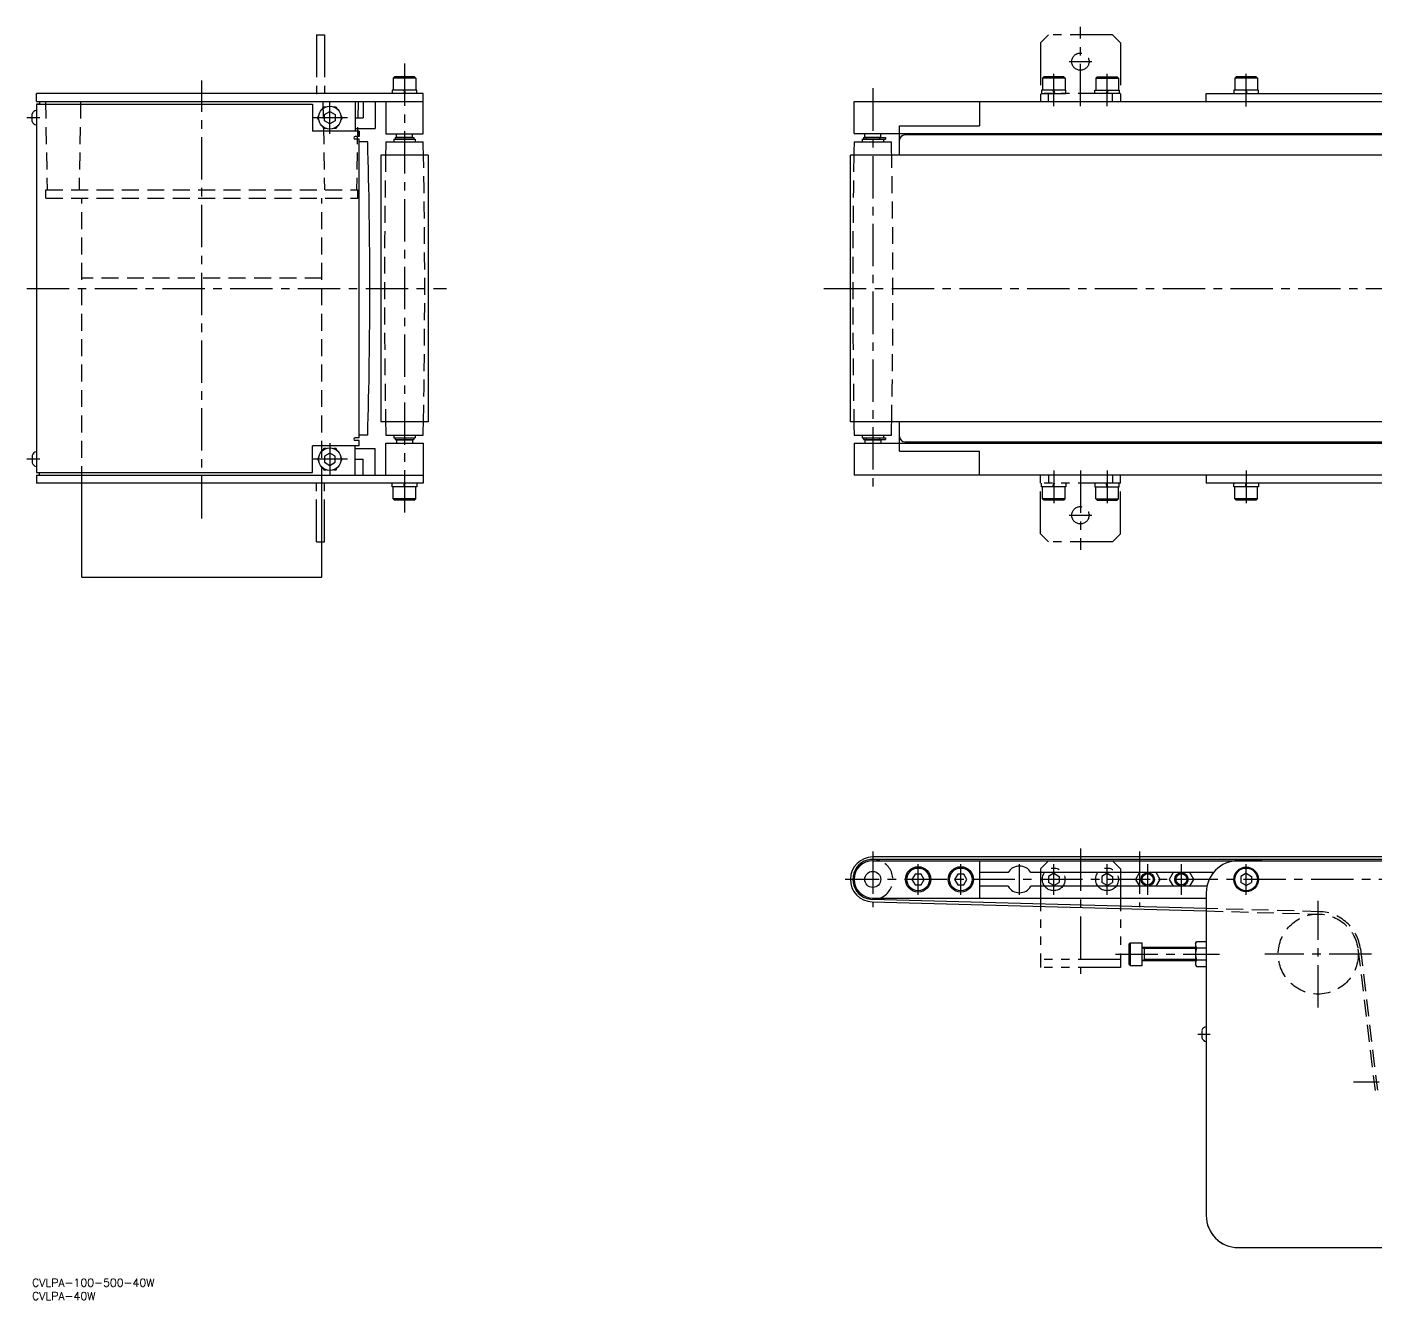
# Model space of a CAD drawing. Extents: x -2 to 1078, y -8 to 469.
# Drawn here: x -2 to 503, y -8 to 469 of the extents above; entities that cross this region are included whole.
import ezdxf

# ---------------------------------------------------------------- set-up
doc = ezdxf.new("R2010")
doc.units = 0
doc.header["$LTSCALE"] = 0.5
for name, pattern in [('CENTER', [50.8, 31.75, -6.35, 6.35, -6.35]), ('DASHED', [19.05, 12.7, -6.35]), ('PHANTOM', [63.5, 31.75, -6.35, 6.35, -6.35, 6.35, -6.35])]:
    doc.linetypes.add(name, pattern=pattern)
for name, color, linetype in [('MSM_CENTER', 1, 'CENTER'), ('MSM_CONTINUOUS', 7, 'CONTINUOUS'), ('MSM_DASHED', 4, 'DASHED'), ('MSM_IMAGINARY', 6, 'PHANTOM'), ('MSM_NARROW', 5, 'CONTINUOUS'), ('MSM_PART_NUMBER', 7, 'CONTINUOUS')]:
    doc.layers.add(name, color=color, linetype=linetype)
doc.styles.get("Standard").update_dxf_attribs({"font": 'txt.shx', "height": 7, "bigfont": 'bigfont.shx'})

# ---------------------------------------------------------------- blocks, each defined once
blk = doc.blocks.new('*U98')
at = {"layer": 'MSM_PART_NUMBER'}
blk.add_text('CVLPA-100-500-40W', height=3, dxfattribs=at).set_placement((0, -3))
blk = doc.blocks.new('*U99')
at = {"layer": 'MSM_PART_NUMBER'}
blk.add_text('CVLPA-40W', height=3, dxfattribs=at).set_placement((0, -8))

msp = doc.modelspace()

# ---------------------------------------------------------------- linework, layer by layer
at = {"layer": 'MSM_CENTER'}
for p, q in [((393.02, 439.37), (393.02, 469.1)), ((139.64, 455.4), (139.64, 286.82)), ((388.77, 456.11), (397.27, 456.11)), ((383.02, 439.38), (383.02, 451.56)), ((403.02, 439.38), (403.02, 451.56)), ((455.2, 439.35), (455.2, 451.52)), ((63.64, 284.93), (63.64, 449.1)), ((315.19, 446.11), (315.19, 296.11)), ((111.65, 429.11), (111.65, 441.11)), ((2.95, 435.11), (-1.9, 435.11)), ((118.27, 435.11), (105.03, 435.11)), ((-1.9, 371.11), (155.33, 371.11)), ((296.89, 371.11), (833.46, 371.11)), ((111.65, 313.11), (111.65, 301.11)), ((2.95, 307.13), (-1.9, 307.13)), ((118.27, 307.11), (105.03, 307.11)), ((383.02, 302.84), (383.02, 290.67)), ((393.02, 302.86), (393.02, 273.13)), ((403.02, 302.84), (403.02, 290.67)), ((455.2, 302.86), (455.2, 290.68)), ((388.77, 286.11), (397.27, 286.11)), ((315.19, 160.05), (315.19, 139.25)), ((393.02, 161.18), (393.02, 114.25)), ((415.19, 160.05), (415.19, 139.25)), ((332.19, 143.9), (332.19, 155.4)), ((348.19, 143.9), (348.19, 155.4)), ((370.19, 143.9), (370.19, 155.4)), ((383.02, 143.9), (383.02, 155.4)), ((403.02, 143.9), (403.02, 155.4)), ((418.27, 143.9), (418.27, 155.4)), ((430.91, 143.9), (430.91, 155.4)), ((455.17, 143.9), (455.17, 155.4)), ((825.59, 149.65), (304.79, 149.65)), ((482.19, 101.65), (482.19, 141.65)), ((406.16, 121.65), (445.19, 121.65)), ((502.19, 121.65), (462.19, 121.65)), ((437.04, 91.67), (441.69, 91.67)), ((733.68, 73.65), (495.4, 73.65))]:
    msp.add_line(p, q, dxfattribs=at)
at = {"layer": 'MSM_CONTINUOUS'}
for p, q in [((135.89, 450.41), (135.39, 449.91)), ((143.89, 449.91), (135.39, 449.91)), ((135.39, 449.91), (135.39, 445.41)), ((143.39, 450.41), (135.89, 450.41)), ((143.89, 449.91), (143.39, 450.41)), ((143.89, 449.91), (143.89, 445.41)), ((451.45, 450.41), (450.95, 449.91)), ((459.45, 449.91), (450.95, 449.91)), ((450.95, 449.91), (450.95, 445.41)), ((458.95, 450.41), (451.45, 450.41)), ((459.45, 449.91), (458.95, 450.41)), ((459.45, 449.91), (459.45, 445.41)), ((144.24, 445.41), (135.04, 445.41)), ((135.04, 445.41), (135.04, 444.11)), ((143.89, 445.41), (135.39, 445.41)), ((139.36, 445.41), (139.64, 444.11)), ((139.64, 445.41), (139.93, 444.11)), ((144.24, 444.11), (144.24, 445.41)), ((459.8, 445.41), (450.6, 445.41)), ((450.6, 445.41), (450.6, 444.11)), ((459.45, 445.41), (450.95, 445.41)), ((454.91, 445.41), (455.2, 444.11)), ((455.2, 445.41), (455.48, 444.11)), ((459.8, 444.11), (459.8, 445.41)), ((146.64, 444.11), (1.65, 444.11)), ((1.65, 441.11), (1.65, 444.11)), ((1.65, 441.11), (146.64, 441.11)), ((1.65, 440.11), (1.65, 302.11)), ((2.85, 440.11), (1.65, 440.11)), ((1.65, 440.11), (105.15, 440.11)), ((2.85, 441.11), (2.85, 440.11)), ((105.15, 440.11), (105.15, 430.11)), ((121.15, 441.11), (121.15, 430.11)), ((124.15, 441.11), (124.15, 435.11)), ((128.65, 441.11), (128.65, 431.11)), ((132.64, 441.11), (132.64, 429.11)), ((146.64, 429.11), (146.64, 444.11)), ((308.19, 441.11), (821.68, 441.11)), ((308.19, 429.13), (308.19, 441.11)), ((355.19, 441.11), (355.19, 432.11)), ((355.19, 440.61), (355.19, 432.61)), ((440.2, 441.11), (440.2, 444.11)), ((440.2, 444.11), (690.2, 444.11)), ((0, 433.71), (0, 436.51)), ((107.03, 435.11), (107.47, 435.87)), ((107.47, 434.36), (107.03, 435.11)), ((108.91, 438.36), (109.34, 439.11)), ((109.34, 439.11), (110.22, 439.11)), ((109.65, 436.27), (111.65, 437.42)), ((109.65, 433.96), (109.65, 436.27)), ((111.65, 437.42), (113.65, 436.27)), ((113.09, 439.11), (113.96, 439.11)), ((113.65, 436.27), (113.65, 433.96)), ((113.96, 439.11), (114.4, 438.36)), ((115.83, 435.87), (116.27, 435.11)), ((116.27, 435.11), (115.83, 434.36)), ((121.15, 435.11), (124.15, 435.11)), ((122.65, 430.11), (105.15, 430.11)), ((109.34, 431.11), (108.91, 431.87)), ((110.22, 431.11), (109.34, 431.11)), ((111.65, 432.81), (109.65, 433.96)), ((113.65, 433.96), (111.65, 432.81)), ((113.96, 431.11), (113.09, 431.11)), ((114.4, 431.87), (113.96, 431.11)), ((121.15, 431.11), (128.65, 431.11)), ((122.65, 430.11), (122.65, 428.11)), ((122.65, 428.11), (122.65, 430.11)), ((325.19, 432.11), (354.69, 432.11)), ((325.19, 421.11), (325.19, 432.11)), ((325.69, 432.11), (355.19, 432.11)), ((122.65, 428.11), (121.15, 428.11)), ((122.65, 427.11), (121.15, 427.11)), ((122.65, 315.11), (122.65, 427.11)), ((125.84, 426.11), (122.65, 426.11)), ((132.64, 429.11), (146.64, 429.11)), ((132.64, 426.11), (146.64, 426.11)), ((135.64, 427.11), (143.64, 427.11)), ((135.64, 427.11), (135.64, 426.11)), ((136.19, 427.71), (143.09, 427.71)), ((136.19, 427.71), (136.19, 427.11)), ((136.64, 427.81), (136.64, 429.11)), ((136.64, 427.81), (142.64, 427.81)), ((137.14, 427.81), (137.14, 427.71)), ((142.14, 427.81), (142.14, 427.71)), ((142.64, 427.81), (142.64, 429.11)), ((143.09, 427.71), (143.09, 427.11)), ((143.64, 427.11), (143.64, 426.11)), ((308.19, 429.13), (822.18, 429.11)), ((308.19, 426.11), (322.19, 426.11)), ((311.19, 427.11), (319.93, 427.11)), ((311.19, 427.11), (311.19, 426.11)), ((311.74, 427.71), (319.93, 427.71)), ((311.74, 427.71), (311.74, 427.11)), ((312.19, 427.81), (312.19, 429.11)), ((312.19, 427.81), (318.19, 427.81)), ((312.69, 427.81), (312.69, 427.11)), ((317.69, 427.81), (317.69, 427.11)), ((318.19, 427.81), (318.19, 429.11)), ((319.19, 427.11), (319.19, 426.11)), ((319.93, 427.71), (319.93, 427.11)), ((803.19, 428.62), (327.19, 428.62)), ((148.54, 421.11), (130.74, 421.11)), ((130.74, 421.11), (130.74, 321.11)), ((148.54, 421.11), (148.54, 321.11)), ((823.46, 421.11), (306.89, 421.11)), ((306.89, 321.11), (306.89, 421.11)), ((148.54, 321.11), (130.74, 321.11)), ((823.46, 321.11), (306.89, 321.11)), ((325.19, 310.11), (325.19, 321.11)), ((122.65, 315.11), (121.15, 315.11)), ((122.65, 314.11), (121.15, 314.11)), ((125.85, 316.11), (122.65, 316.11)), ((122.65, 312.11), (122.65, 314.11)), ((132.64, 316.11), (146.64, 316.11)), ((135.64, 316.11), (135.64, 315.11)), ((135.64, 315.11), (143.64, 315.11)), ((136.19, 315.11), (136.19, 314.51)), ((136.19, 314.51), (143.09, 314.51)), ((136.64, 314.41), (142.64, 314.41)), ((136.64, 314.41), (136.64, 313.11)), ((137.14, 314.51), (137.14, 314.41)), ((142.14, 314.51), (142.14, 314.41)), ((142.64, 314.41), (142.64, 313.11)), ((143.09, 315.11), (143.09, 314.51)), ((143.64, 316.11), (143.64, 315.11)), ((308.19, 316.11), (322.19, 316.11)), ((311.19, 316.11), (311.19, 315.11)), ((311.19, 315.11), (319.93, 315.11)), ((311.74, 315.11), (311.74, 314.51)), ((311.74, 314.51), (319.93, 314.51)), ((312.19, 314.41), (318.19, 314.41)), ((312.19, 314.41), (312.19, 313.11)), ((312.69, 315.11), (312.69, 314.41)), ((317.69, 315.11), (317.69, 314.41)), ((318.19, 314.41), (318.19, 313.11)), ((319.19, 316.11), (319.19, 315.11)), ((319.93, 315.11), (319.93, 314.51)), ((327.19, 313.61), (803.19, 313.61)), ((0, 308.53), (0, 305.73)), ((1.65, 309.88), (1.65, 304.38)), ((105.15, 302.11), (105.15, 312.11)), ((122.65, 312.11), (105.15, 312.11)), ((109.34, 311.11), (108.91, 310.36)), ((110.22, 311.11), (109.34, 311.11)), ((111.65, 309.42), (109.65, 308.27)), ((113.65, 308.27), (111.65, 309.42)), ((113.96, 311.11), (113.09, 311.11)), ((114.4, 310.36), (113.96, 311.11)), ((121.15, 301.11), (121.15, 312.11)), ((121.15, 311.11), (128.65, 311.11)), ((128.65, 301.11), (128.65, 311.11)), ((132.64, 313.11), (146.64, 313.11)), ((132.64, 301.12), (132.64, 313.11)), ((146.64, 313.11), (146.64, 298.11)), ((308.19, 313.11), (822.18, 313.11)), ((308.19, 313.11), (308.19, 301.11)), ((325.19, 310.11), (354.69, 310.11)), ((325.69, 310.11), (355.19, 310.11)), ((355.19, 301.11), (355.19, 310.11)), ((355.19, 301.61), (355.19, 309.61)), ((107.47, 307.87), (107.03, 307.11)), ((107.03, 307.11), (107.47, 306.36)), ((108.91, 303.87), (109.34, 303.11)), ((109.65, 308.27), (109.65, 305.96)), ((109.65, 305.96), (111.65, 304.8)), ((111.65, 304.8), (113.65, 305.96)), ((113.65, 305.96), (113.65, 308.27)), ((113.96, 303.11), (114.4, 303.87)), ((116.27, 307.11), (115.83, 307.87)), ((115.83, 306.36), (116.27, 307.11)), ((121.15, 307.11), (124.15, 307.11)), ((124.15, 301.11), (124.15, 307.11)), ((1.65, 302.11), (2.85, 302.11)), ((1.65, 302.11), (105.15, 302.11)), ((1.65, 301.11), (146.64, 301.11)), ((1.65, 301.11), (1.65, 298.11)), ((2.85, 301.12), (2.85, 302.11)), ((109.34, 303.11), (110.22, 303.11)), ((113.09, 303.11), (113.96, 303.11)), ((821.68, 301.11), (308.19, 301.11)), ((315.19, 301.11), (315.19, 301.11)), ((440.2, 301.11), (440.2, 298.11)), ((146.64, 298.11), (1.65, 298.11)), ((18.64, 262.91), (18.64, 298.11)), ((108.64, 262.91), (108.64, 298.11)), ((135.04, 296.81), (135.04, 298.11)), ((144.24, 296.81), (135.04, 296.81)), ((143.89, 296.81), (135.39, 296.81)), ((135.39, 292.31), (135.39, 296.81)), ((139.36, 296.81), (139.64, 298.11)), ((139.64, 296.81), (139.93, 298.11)), ((143.89, 292.31), (143.89, 296.81)), ((144.24, 298.11), (144.24, 296.81)), ((690.2, 298.11), (440.2, 298.11)), ((450.6, 296.81), (450.6, 298.11)), ((459.8, 296.81), (450.6, 296.81)), ((459.45, 296.81), (450.95, 296.81)), ((450.95, 292.31), (450.95, 296.81)), ((454.91, 296.81), (455.2, 298.11)), ((455.2, 296.81), (455.48, 298.11)), ((459.45, 292.31), (459.45, 296.81)), ((459.8, 298.11), (459.8, 296.81)), ((143.89, 292.31), (135.39, 292.31)), ((135.89, 291.81), (135.39, 292.31)), ((143.39, 291.81), (135.89, 291.81)), ((143.89, 292.31), (143.39, 291.81)), ((459.45, 292.31), (450.95, 292.31)), ((451.45, 291.81), (450.95, 292.31)), ((458.95, 291.81), (451.45, 291.81)), ((459.45, 292.31), (458.95, 291.81)), ((18.64, 262.91), (108.64, 262.91)), ((815.19, 158.05), (315.19, 158.05)), ((815.19, 157.15), (315.19, 157.15)), ((315.19, 156.65), (815.19, 156.65)), ((331.03, 151.65), (329.88, 149.65)), ((333.34, 151.65), (331.03, 151.65)), ((334.5, 149.65), (333.34, 151.65)), ((347.03, 151.65), (345.88, 149.65)), ((349.34, 151.65), (347.03, 151.65)), ((350.5, 149.65), (349.34, 151.65)), ((355.19, 156.65), (355.19, 142.65)), ((365.91, 152.25), (355.19, 152.25)), ((442.9, 152.25), (374.46, 152.25)), ((415.15, 152.25), (413.65, 149.65)), ((422.89, 149.65), (421.39, 152.25)), ((427.79, 152.25), (426.29, 149.65)), ((435.53, 149.65), (434.02, 152.25)), ((461.2, 156.65), (452.2, 156.65)), ((455.17, 151.94), (453.17, 150.78)), ((455.17, 151.94), (457.17, 150.78)), ((329.88, 149.65), (331.03, 147.65)), ((331.03, 147.65), (333.34, 147.65)), ((333.34, 147.65), (334.5, 149.65)), ((345.88, 149.65), (347.03, 147.65)), ((347.03, 147.65), (349.34, 147.65)), ((349.34, 147.65), (350.5, 149.65)), ((365.92, 147.05), (355.19, 147.05)), ((440.43, 147.05), (374.46, 147.05)), ((413.65, 149.65), (415.15, 147.05)), ((421.39, 147.05), (422.89, 149.65)), ((426.29, 149.65), (427.79, 147.05)), ((434.02, 147.05), (435.53, 149.65)), ((453.17, 150.78), (453.17, 148.51)), ((455.17, 147.36), (453.17, 148.51)), ((455.17, 147.36), (457.17, 148.51)), ((457.17, 150.78), (457.17, 148.51)), ((440.2, 138.71), (314.98, 142.15)), ((315.19, 142.65), (440.2, 142.65)), ((440.2, 144.65), (440.19, 23.65)), ((314.95, 141.25), (440.2, 137.81)), ((411.66, 125.9), (411.16, 125.4)), ((411.16, 125.4), (411.16, 117.9)), ((411.66, 125.9), (411.66, 117.4)), ((411.66, 125.9), (416.16, 125.9)), ((416.16, 117.4), (416.16, 125.9)), ((436.19, 124.15), (416.16, 124.15)), ((416.91, 124.15), (416.91, 119.15)), ((436.19, 125.65), (436.55, 126.27)), ((436.19, 125.65), (436.19, 117.65)), ((440.19, 126.27), (436.55, 126.27)), ((436.55, 123.96), (440.19, 123.96)), ((440.19, 126.27), (440.19, 117.03)), ((411.66, 117.4), (411.16, 117.9)), ((411.66, 117.4), (416.16, 117.4)), ((436.19, 119.15), (416.16, 119.15)), ((436.19, 117.65), (436.55, 117.03)), ((440.19, 119.34), (436.55, 119.34)), ((436.55, 117.03), (440.19, 117.03)), ((438.54, 93.07), (438.54, 90.27)), ((452.19, 11.65), (678.19, 11.65))]:
    msp.add_line(p, q, dxfattribs=at)
for centre, radius in [((111.65, 435.11), 4.25), ((111.65, 307.11), 4.25), ((315.19, 149.65), 3), ((315.19, 149.65), 3), ((332.19, 149.65), 4.75), ((332.19, 149.65), 4.25), ((348.19, 149.65), 4.75), ((348.19, 149.65), 4.25), ((418.27, 149.65), 2.07), ((430.91, 149.65), 2.07), ((455.17, 149.65), 4.61), ((455.17, 149.65), 4.25)]:
    msp.add_circle(centre, radius, dxfattribs=at)
for centre, radius, start, end in [((1.9, 435.88), 2, 97.0827, 161.4961), ((1.9, 434.35), 2, 198.5039, 262.9173), ((121.15, 427.61), 0.5, 90, 270), ((-1768.59, 371.02), 1895.24, 358.33981, 1.66574), ((3157.39, 371.11), 3025.25, 178.95829, 179.053), ((-2541.98, 371.11), 2689.19, 1.06536, 1.17191), ((3332.94, 371.11), 3025.25, 178.95829, 179.053), ((-2366.44, 371.11), 2689.19, 1.06536, 1.17191), ((327.19, 426.62), 2, 90, 180), ((3157.39, 371.11), 3025.25, 180.947, 181.04171), ((-2541.98, 371.11), 2689.19, 358.82809, 358.93464), ((3332.94, 371.11), 3025.25, 180.947, 181.04171), ((-2366.44, 371.11), 2689.19, 358.82809, 358.93464), ((121.15, 314.61), 0.5, 90, 270), ((327.19, 315.61), 2, 180, 270), ((1.9, 307.9), 2, 97.0827, 161.4961), ((1.9, 306.37), 2, 198.5039, 262.9173), ((315.19, 149.65), 8.4, 90, 268.4253), ((315.19, 149.65), 7.5, 68.9605, 291.0395), ((315.19, 149.65), 7, 90, 270), ((370.19, 149.65), 5, 31.328, 148.672), ((452.2, 144.65), 12, 90, 180), ((370.19, 149.65), 5, 211.3323, 328.6677), ((438.24, 125.11), 2.04, 154.3842, 214.3842), ((443.84, 121.65), 7.64, 162.412, 197.588), ((438.24, 118.18), 2.04, 145.6158, 205.6158), ((440.44, 92.44), 2, 97.0827, 161.4961), ((440.44, 90.91), 2, 198.5039, 262.9173), ((452.19, 23.65), 12, 180, 270), ((452.2, 23.65), 12, 180, 270.0017)]:
    msp.add_arc(centre, radius, start, end, dxfattribs=at)
at = {"layer": 'MSM_DASHED'}
for p, q in [((5.07, 441.11), (5.65, 408.11)), ((18.23, 441.11), (17.65, 408.11)), ((109.07, 441.11), (109.65, 408.11)), ((122.23, 441.11), (121.65, 408.11)), ((5.14, 404.91), (5.14, 408.11)), ((5.14, 408.11), (122.14, 408.11)), ((5.14, 404.91), (122.14, 404.91)), ((18.64, 298.11), (18.64, 404.91)), ((108.64, 298.11), (108.64, 404.91)), ((122.14, 404.91), (122.14, 408.11)), ((108.64, 374.93), (18.64, 374.93)), ((482.63, 137.54), (440.2, 138.71)), ((440.2, 137.81), (482.61, 136.64)), ((497.09, 123.45), (503.48, 70.54)), ((497.98, 123.56), (504.38, 70.65))]:
    msp.add_line(p, q, dxfattribs=at)
msp.add_circle((482.19, 121.65), 15, dxfattribs=at)
for centre, radius, start, end in [((3157.39, 371.11), 3025.25, 179.053, 180.947), ((-2541.98, 371.11), 2689.19, 358.93464, 1.06536), ((3332.94, 371.11), 3025.25, 179.053, 180.947), ((-2366.44, 371.11), 2689.19, 358.93464, 1.06536), ((315.19, 149.65), 7.5, 291.0395, 68.9605), ((482.19, 121.65), 15.9, 6.8947, 88.4253)]:
    msp.add_arc(centre, radius, start, end, dxfattribs=at)
at = {"layer": 'MSM_IMAGINARY'}
for p, q in [((106.64, 466.11), (109.64, 466.11)), ((106.64, 466.11), (106.64, 441.11)), ((109.64, 466.11), (109.64, 444.11)), ((381.02, 466.11), (378.02, 463.11)), ((405.02, 466.11), (381.02, 466.11)), ((405.02, 466.11), (408.02, 463.11)), ((378.02, 463.11), (378.02, 441.11)), ((408.02, 463.11), (408.02, 441.11)), ((379.27, 450.41), (378.77, 449.91)), ((387.27, 449.91), (378.77, 449.91)), ((378.77, 449.91), (378.77, 445.41)), ((386.77, 450.41), (379.27, 450.41)), ((387.27, 449.91), (386.77, 450.41)), ((387.27, 449.91), (387.27, 445.41)), ((398.77, 449.91), (399.27, 450.41)), ((398.77, 449.91), (407.27, 449.91)), ((398.77, 449.91), (398.77, 445.41)), ((399.27, 450.41), (406.77, 450.41)), ((406.77, 450.41), (407.27, 449.91)), ((407.27, 449.91), (407.27, 445.41)), ((387.62, 445.41), (378.42, 445.41)), ((378.42, 445.41), (378.42, 444.11)), ((382.74, 445.41), (383.02, 444.11)), ((383.02, 445.41), (383.31, 444.11)), ((387.62, 444.11), (387.62, 445.41)), ((398.42, 445.41), (407.62, 445.41)), ((398.42, 444.11), (398.42, 445.41)), ((403.02, 445.41), (402.74, 444.11)), ((403.31, 445.41), (403.02, 444.11)), ((407.62, 445.41), (407.62, 444.11)), ((408.02, 444.11), (378.02, 444.11)), ((378.42, 444.11), (387.62, 444.11)), ((381.02, 441.11), (381.02, 444.11)), ((407.62, 444.11), (398.42, 444.11)), ((405.02, 441.11), (405.02, 444.11)), ((106.64, 276.11), (106.64, 301.11)), ((378.02, 279.11), (378.02, 301.11)), ((381.02, 301.11), (381.02, 298.11)), ((405.02, 301.11), (405.02, 298.11)), ((408.02, 279.11), (408.02, 301.11)), ((109.64, 276.11), (109.64, 298.11)), ((408.02, 298.11), (378.02, 298.11)), ((378.42, 296.81), (378.42, 298.11)), ((387.62, 296.81), (378.42, 296.81)), ((387.27, 296.81), (378.77, 296.81)), ((378.77, 292.31), (378.77, 296.81)), ((382.74, 296.81), (383.02, 298.11)), ((383.02, 296.81), (383.31, 298.11)), ((387.27, 292.31), (387.27, 296.81)), ((387.62, 298.11), (387.62, 296.81)), ((398.42, 298.11), (398.42, 296.81)), ((398.42, 296.81), (407.62, 296.81)), ((398.77, 296.81), (407.27, 296.81)), ((398.77, 292.31), (398.77, 296.81)), ((403.02, 296.81), (402.74, 298.11)), ((403.31, 296.81), (403.02, 298.11)), ((407.27, 292.31), (407.27, 296.81)), ((407.62, 296.81), (407.62, 298.11)), ((387.27, 292.31), (378.77, 292.31)), ((379.27, 291.81), (378.77, 292.31)), ((386.77, 291.81), (379.27, 291.81)), ((387.27, 292.31), (386.77, 291.81)), ((398.77, 292.31), (407.27, 292.31)), ((398.77, 292.31), (399.27, 291.81)), ((399.27, 291.81), (406.77, 291.81)), ((406.77, 291.81), (407.27, 292.31)), ((381.02, 276.11), (378.02, 279.11)), ((405.02, 276.11), (408.02, 279.11)), ((106.64, 276.11), (109.64, 276.11)), ((405.02, 276.11), (381.02, 276.11)), ((381.02, 156.65), (378.02, 153.65)), ((378.02, 153.65), (378.02, 116.65)), ((383.02, 151.94), (381.02, 150.78)), ((383.02, 151.94), (385.02, 150.78)), ((403.02, 151.94), (401.02, 150.78)), ((403.02, 151.94), (405.02, 150.78)), ((405.02, 156.65), (408.02, 153.65)), ((408.02, 153.65), (408.02, 116.65)), ((381.02, 150.78), (381.02, 148.51)), ((383.02, 147.36), (381.02, 148.51)), ((383.02, 147.36), (385.02, 148.51)), ((385.02, 150.78), (385.02, 148.51)), ((401.02, 150.78), (401.02, 148.51)), ((403.02, 147.36), (401.02, 148.51)), ((403.02, 147.36), (405.02, 148.51)), ((405.02, 150.78), (405.02, 148.51)), ((408.02, 119.65), (378.02, 119.65)), ((408.02, 116.65), (378.02, 116.65))]:
    msp.add_line(p, q, dxfattribs=at)
for centre, radius in [((393.02, 456.11), 3.25), ((393.02, 286.11), 3.25), ((383.02, 149.65), 4.25), ((403.02, 149.65), 4.25)]:
    msp.add_circle(centre, radius, dxfattribs=at)
at = {"layer": 'MSM_NARROW'}
for p, q in [((416.16, 124.15), (416.91, 123.72)), ((436.19, 123.72), (416.91, 123.72)), ((416.16, 119.15), (416.91, 119.58)), ((436.19, 119.58), (416.91, 119.58))]:
    msp.add_line(p, q, dxfattribs=at)
for centre in [(418.27, 149.65), (430.91, 149.65)]:
    msp.add_circle(centre, 2.5, dxfattribs=at)

# ---------------------------------------------------------------- block references
at = {"layer": 'MSM_CONTINUOUS'}
for name in ['*U98', '*U99']:
    msp.add_blockref(name, (0, 0), dxfattribs=at)

doc.saveas('drawing.dxf')
